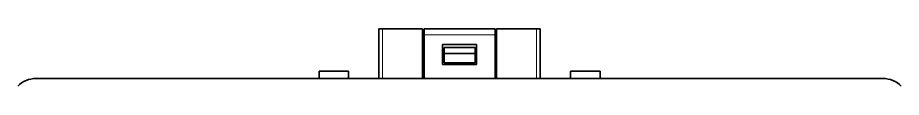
# Model space of a CAD drawing. Header units: inches. Extents: x -12478 to 399182, y -23212 to 525552.
# Drawn here: x 5312.1 to 5431.6, y -5601 to -5593.2 of the extents above; entities that cross this region are included whole.
import ezdxf

# ---------------------------------------------------------------- set-up
doc = ezdxf.new("R2010")
doc.units = ezdxf.units.IN
doc.header["$LTSCALE"] = 1000
doc.header["$MEASUREMENT"] = 0
doc.layers.add('CQ Light Elevation', color=4, linetype='Continuous')
doc.layers.add('CQ Lighting', color=5, linetype='Continuous', lineweight=0)

# ---------------------------------------------------------------- blocks, each defined once
blk = doc.blocks.new('T.HC0E0.HQ12 side 2')
at = {"layer": 'CQ Lighting', "color": 1, "lineweight": 35, "ltscale": 0.0125}
for p, q in [((441992.4, 518985.62), (441992.9, 518985.62)), ((442013.7, 518985.62), (442014.2, 518985.62))]:
    blk.add_line(p, q, dxfattribs=at)
at = {"layer": 'CQ Lighting', "color": 1, "lineweight": 35, "ltscale": 0.1675}
for p, q in [((441992.4, 518985.62), (441992.4, 518978.92)), ((441998.3, 518978.92), (441998.3, 518985.62)), ((442008.3, 518985.62), (442008.3, 518978.92)), ((442014.2, 518985.62), (442014.2, 518978.92))]:
    blk.add_line(p, q, dxfattribs=at)
at = {"layer": 'CQ Lighting', "color": 1, "lineweight": 35, "ltscale": 0.135001}
for p, q in [((441992.9, 518985.62), (441998.3, 518985.62)), ((442008.3, 518985.62), (442013.7, 518985.62))]:
    blk.add_line(p, q, dxfattribs=at)
at = {"layer": 'CQ Lighting', "color": 1, "lineweight": 13, "ltscale": 0.1675}
for p, q in [((441992.9, 518985.62), (441992.9, 518978.92)), ((442013.7, 518985.62), (442013.7, 518978.92))]:
    blk.add_line(p, q, dxfattribs=at)
at = {"layer": 'CQ Lighting', "color": 1, "lineweight": 35, "ltscale": 0.005}
for p, q in [((441998.3, 518985.32), (441998.5, 518985.32)), ((442008.1, 518985.32), (442008.3, 518985.32))]:
    blk.add_line(p, q, dxfattribs=at)
at = {"layer": 'CQ Lighting', "color": 1, "lineweight": 35, "ltscale": 0.239999}
blk.add_line((441998.5, 518985.62), (442008.1, 518985.62), dxfattribs=at)
at = {"layer": 'CQ Lighting', "color": 1, "lineweight": 35, "ltscale": 0.02}
for p, q in [((441998.5, 518984.82), (441998.5, 518985.62)), ((442008.1, 518984.82), (442008.1, 518985.62)), ((442001.2, 518982.32), (442001.2, 518983.12)), ((442005.4, 518982.32), (442005.4, 518983.12))]:
    blk.add_line(p, q, dxfattribs=at)
at = {"layer": 'CQ Lighting', "color": 1, "lineweight": 13, "ltscale": 0.239999}
blk.add_line((441998.5, 518984.82), (442008.1, 518984.82), dxfattribs=at)
at = {"layer": 'CQ Lighting', "color": 1, "lineweight": 35, "ltscale": 0.1425}
for p, q in [((441998.5, 518979.12), (441998.5, 518984.82)), ((442008.1, 518979.12), (442008.1, 518984.82))]:
    blk.add_line(p, q, dxfattribs=at)
at = {"layer": 'CQ Lighting', "color": 1, "lineweight": 13, "ltscale": 0.005}
for p, q in [((441998.3, 518984.62), (441998.5, 518984.62)), ((442008.1, 518984.62), (442008.3, 518984.62))]:
    blk.add_line(p, q, dxfattribs=at)
at = {"layer": 'CQ Lighting', "color": 1, "lineweight": 35, "ltscale": 0.0675}
for p, q in [((442001, 518980.82), (442001, 518983.52)), ((442005.6, 518983.52), (442005.6, 518980.82))]:
    blk.add_line(p, q, dxfattribs=at)
at = {"layer": 'CQ Lighting', "color": 1, "lineweight": 35, "ltscale": 0.114999}
for p, q in [((442001, 518983.52), (442005.6, 518983.52)), ((442005.6, 518980.82), (442001, 518980.82))]:
    blk.add_line(p, q, dxfattribs=at)
at = {"layer": 'CQ Lighting', "color": 1, "lineweight": 35, "ltscale": 0.104999}
for p, q in [((442001.2, 518983.12), (442005.4, 518983.12)), ((442001.2, 518982.32), (442005.4, 518982.32)), ((442001.2, 518981.02), (442005.4, 518981.02))]:
    blk.add_line(p, q, dxfattribs=at)
at = {"layer": 'CQ Lighting', "color": 1, "lineweight": 35, "ltscale": 0.0325}
for p, q in [((442001.2, 518981.02), (442001.2, 518982.32)), ((442005.4, 518981.02), (442005.4, 518982.32))]:
    blk.add_line(p, q, dxfattribs=at)
at = {"layer": 'CQ Lighting', "color": 1, "lineweight": 35}
for q in [(441946.03, 518978.92), (442060.58, 518978.92)]:
    blk.add_line((442003.3, 518978.92), q, dxfattribs=at)
at = {"layer": 'CQ Lighting', "color": 1, "lineweight": 35, "ltscale": 0.073982}
for p, q in [((441987.26, 518979.92), (441984.3, 518979.92)), ((442021.26, 518979.92), (442018.3, 518979.92))]:
    blk.add_line(p, q, dxfattribs=at)
at = {"layer": 'CQ Lighting', "color": 1, "lineweight": 35, "ltscale": 0.025}
for p, q in [((441984.3, 518978.92), (441984.3, 518979.92)), ((441988.3, 518978.92), (441988.3, 518979.92)), ((442018.3, 518978.92), (442018.3, 518979.92)), ((442022.3, 518978.92), (442022.3, 518979.92))]:
    blk.add_line(p, q, dxfattribs=at)
at = {"layer": 'CQ Lighting', "color": 1, "lineweight": 35, "ltscale": 0.026018}
for p, q in [((441988.3, 518979.92), (441987.26, 518979.92)), ((442022.3, 518979.92), (442021.26, 518979.92))]:
    blk.add_line(p, q, dxfattribs=at)
at = {"layer": 'CQ Lighting', "color": 1, "lineweight": 35}
for centre, radius, start, end in [((441946.03, 518975.42), 3.5, 90, 135), ((442000.5, 518979.12), 2, 180, 185.7391), ((442006.1, 518979.12), 2, 354.2609, 0), ((442060.58, 518975.42), 3.5, 45, 90)]:
    blk.add_arc(centre, radius, start, end, dxfattribs=at)

msp = doc.modelspace()

# ---------------------------------------------------------------- block references
at = {"layer": 'CQ Light Elevation', "xscale": -1}
msp.add_blockref('T.HC0E0.HQ12 side 2', (447375.2, -524578.85, 0), dxfattribs=at)

doc.saveas('drawing.dxf')
